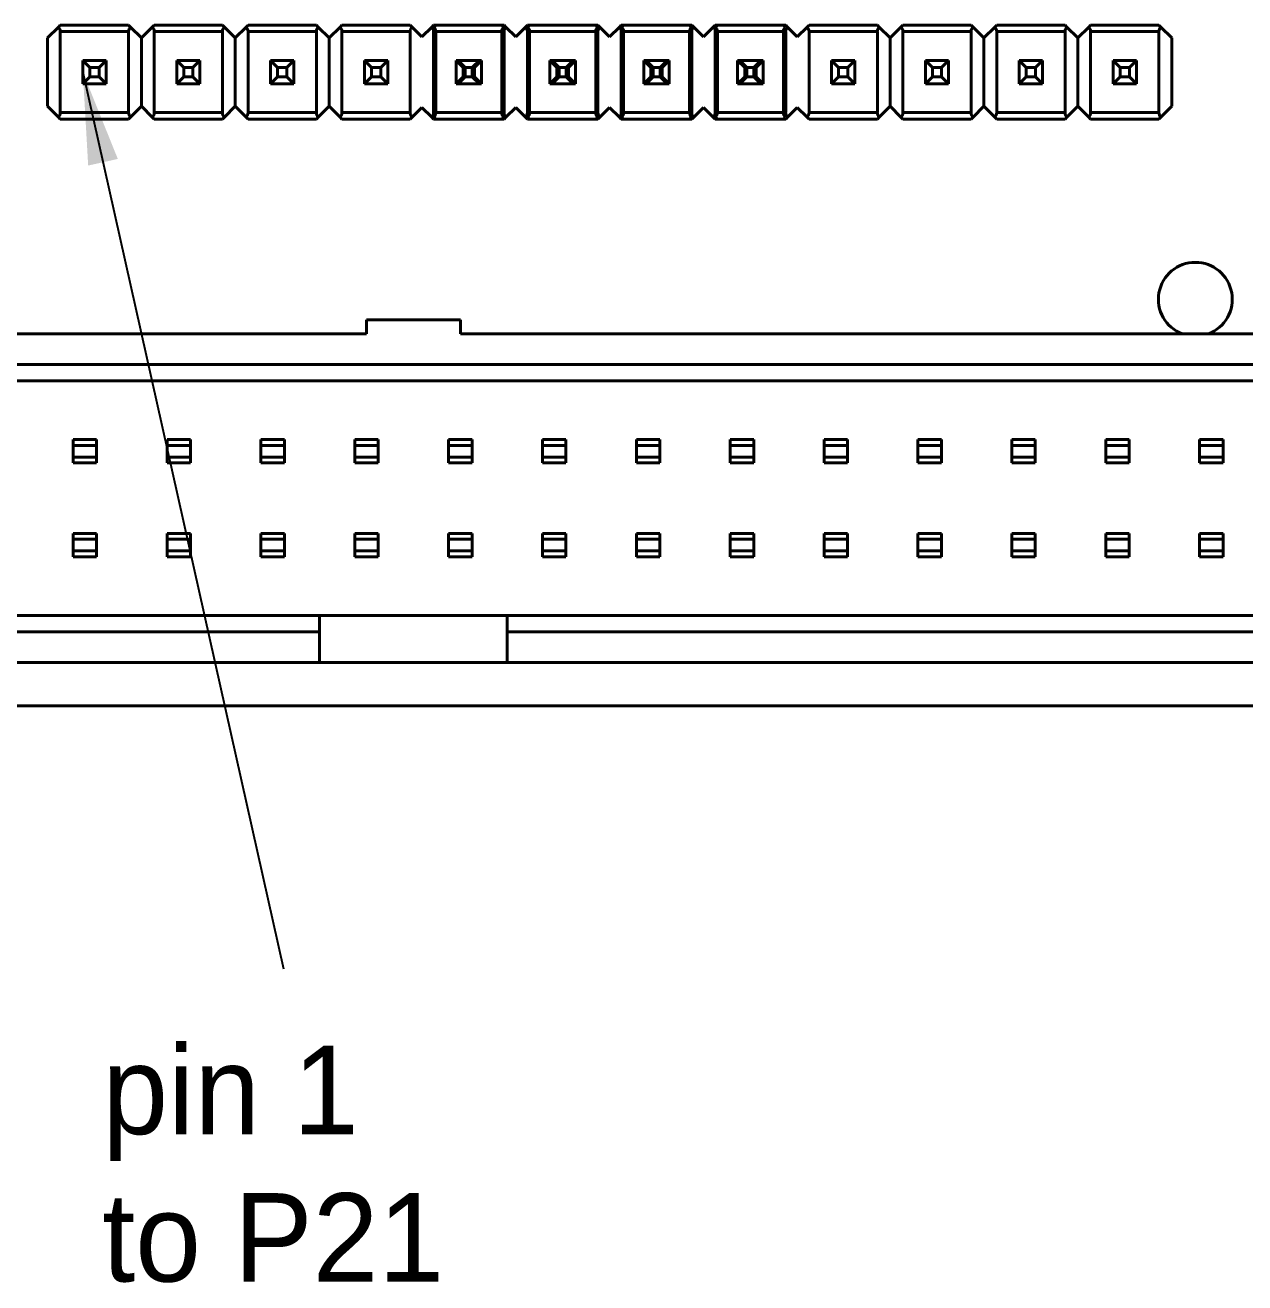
# Model space of a CAD drawing. Header units: millimetres. Extents: x 15 to 292, y 5 to 205.
# Drawn here: x 224.97 to 257.98, y 76.99 to 111.02 of the extents above; entities that cross this region are included whole.
import ezdxf

# ---------------------------------------------------------------- set-up
doc = ezdxf.new("R2010")
doc.units = ezdxf.units.MM
doc.layers.add('Annotations', color=7, linetype='Continuous')
doc.layers.add('Geometries', color=7, linetype='Continuous')
doc.dimstyles.new('ISO-25', dxfattribs={"dimtxt": 2.5, "dimasz": 2.5, "dimexe": 1.25, "dimexo": 0.625, "dimtad": 1, "dimtxsty": 'Standard', "dimcen": 2.5, "dimadec": 0, "dimazin": 0, "dimtfac": 1, "dimtmove": 0, "dimatfit": 3, "dimfxl": 1, "dimarcsym": 0})

msp = doc.modelspace()

# ---------------------------------------------------------------- linework, layer by layer
at = {"layer": 'Geometries', "linetype": 'Continuous', "lineweight": 40}
for p, q in [((225.875, 110.972), (225.58, 110.678)), ((225.926, 111.023), (225.875, 110.972)), ((227.775, 111.023), (225.926, 111.023)), ((227.825, 110.972), (227.775, 111.023)), ((227.825, 110.972), (228.12, 110.678)), ((228.12, 110.678), (228.415, 110.972)), ((228.415, 110.972), (228.466, 111.023)), ((228.466, 111.023), (230.315, 111.023)), ((230.315, 111.023), (230.365, 110.972)), ((230.66, 110.678), (230.365, 110.972)), ((230.66, 110.678), (230.955, 110.972)), ((230.955, 110.972), (231.006, 111.023)), ((231.006, 111.023), (232.855, 111.023)), ((232.855, 111.023), (232.905, 110.972)), ((233.2, 110.678), (232.905, 110.972)), ((233.2, 110.678), (233.495, 110.972)), ((233.495, 110.972), (233.546, 111.023)), ((233.546, 111.023), (235.395, 111.023)), ((235.395, 111.023), (235.445, 110.972)), ((235.71, 110.708), (235.445, 110.972)), ((235.975, 110.972), (235.71, 110.708)), ((236.026, 111.023), (235.975, 110.972)), ((237.875, 111.023), (236.026, 111.023)), ((236.035, 110.972), (236.086, 111.023)), ((236.086, 111.023), (237.935, 111.023)), ((237.925, 110.972), (237.875, 111.023)), ((237.935, 111.023), (237.985, 110.972)), ((238.25, 110.708), (237.985, 110.972)), ((238.25, 110.708), (238.515, 110.972)), ((238.515, 110.972), (238.566, 111.023)), ((238.566, 111.023), (240.415, 111.023)), ((238.575, 110.972), (238.626, 111.023)), ((238.626, 111.023), (240.475, 111.023)), ((240.415, 111.023), (240.465, 110.972)), ((240.475, 111.023), (240.525, 110.972)), ((240.79, 110.708), (240.525, 110.972)), ((240.79, 110.708), (241.055, 110.972)), ((241.055, 110.972), (241.106, 111.023)), ((241.106, 111.023), (242.955, 111.023)), ((241.115, 110.972), (241.166, 111.023)), ((241.166, 111.023), (243.015, 111.023)), ((242.955, 111.023), (243.005, 110.972)), ((243.015, 111.023), (243.065, 110.972)), ((243.33, 110.708), (243.065, 110.972)), ((243.33, 110.708), (243.595, 110.972)), ((243.595, 110.972), (243.646, 111.023)), ((243.646, 111.023), (245.495, 111.023)), ((243.706, 111.023), (243.655, 110.972)), ((245.555, 111.023), (243.706, 111.023)), ((245.495, 111.023), (245.545, 110.972)), ((245.605, 110.972), (245.555, 111.023)), ((245.605, 110.972), (245.87, 110.708)), ((245.87, 110.708), (246.135, 110.972)), ((246.135, 110.972), (246.186, 111.023)), ((246.186, 111.023), (248.035, 111.023)), ((248.035, 111.023), (248.085, 110.972)), ((248.38, 110.678), (248.085, 110.972)), ((248.38, 110.678), (248.675, 110.972)), ((248.675, 110.972), (248.726, 111.023)), ((248.726, 111.023), (250.575, 111.023)), ((250.575, 111.023), (250.625, 110.972)), ((250.92, 110.678), (250.625, 110.972)), ((250.92, 110.678), (251.215, 110.972)), ((251.215, 110.972), (251.266, 111.023)), ((251.266, 111.023), (253.115, 111.023)), ((253.115, 111.023), (253.165, 110.972)), ((253.46, 110.678), (253.165, 110.972)), ((253.755, 110.972), (253.46, 110.678)), ((253.806, 111.023), (253.755, 110.972)), ((255.655, 111.023), (253.806, 111.023)), ((255.705, 110.972), (255.655, 111.023)), ((255.705, 110.972), (256, 110.678)), ((225.58, 110.678), (225.58, 108.828)), ((225.926, 110.85), (227.775, 110.85)), ((225.926, 108.656), (225.926, 110.85)), ((227.775, 110.85), (227.775, 108.656)), ((228.12, 110.678), (228.12, 108.828)), ((230.315, 110.85), (228.466, 110.85)), ((228.466, 110.85), (228.466, 108.656)), ((230.315, 108.656), (230.315, 110.85)), ((230.66, 110.678), (230.66, 108.828)), ((232.855, 110.85), (231.006, 110.85)), ((231.006, 110.85), (231.006, 108.656)), ((232.855, 108.656), (232.855, 110.85)), ((233.2, 110.678), (233.2, 108.828)), ((235.395, 110.85), (233.546, 110.85)), ((233.546, 110.85), (233.546, 108.656)), ((235.395, 108.656), (235.395, 110.85)), ((236.026, 110.85), (237.875, 110.85)), ((236.026, 108.656), (236.026, 110.85)), ((237.935, 110.85), (236.086, 110.85)), ((236.086, 110.85), (236.086, 108.656)), ((237.875, 110.85), (237.875, 108.656)), ((237.935, 108.656), (237.935, 110.85)), ((238.566, 110.85), (238.566, 108.656)), ((240.415, 110.85), (238.566, 110.85)), ((240.475, 110.85), (238.626, 110.85)), ((238.626, 110.85), (238.626, 108.656)), ((240.415, 108.656), (240.415, 110.85)), ((240.475, 108.656), (240.475, 110.85)), ((242.955, 110.85), (241.106, 110.85)), ((241.106, 110.85), (241.106, 108.656)), ((243.015, 110.85), (241.166, 110.85)), ((241.166, 110.85), (241.166, 108.656)), ((242.955, 108.656), (242.955, 110.85)), ((243.015, 108.656), (243.015, 110.85)), ((245.495, 110.85), (243.646, 110.85)), ((243.646, 110.85), (243.646, 108.656)), ((243.706, 110.85), (245.555, 110.85)), ((243.706, 108.656), (243.706, 110.85)), ((245.495, 108.656), (245.495, 110.85)), ((245.555, 110.85), (245.555, 108.656)), ((248.035, 110.85), (246.186, 110.85)), ((246.186, 110.85), (246.186, 108.656)), ((248.035, 108.656), (248.035, 110.85)), ((248.38, 110.678), (248.38, 108.828)), ((250.575, 110.85), (248.726, 110.85)), ((248.726, 110.85), (248.726, 108.656)), ((250.575, 108.656), (250.575, 110.85)), ((250.92, 110.678), (250.92, 108.828)), ((253.115, 110.85), (251.266, 110.85)), ((251.266, 110.85), (251.266, 108.656)), ((253.115, 108.656), (253.115, 110.85)), ((253.46, 108.828), (253.46, 110.678)), ((253.806, 110.85), (255.655, 110.85)), ((253.806, 108.656), (253.806, 110.85)), ((255.655, 110.85), (255.655, 108.656)), ((256, 108.828), (256, 110.678)), ((226.535, 110.068), (226.535, 110.068)), ((226.535, 110.068), (226.535, 110.068)), ((226.535, 110.068), (226.535, 109.438)), ((227.165, 110.068), (226.535, 110.068)), ((226.725, 109.878), (226.535, 110.068)), ((227.165, 110.068), (226.975, 109.878)), ((227.165, 110.068), (227.165, 110.068)), ((227.165, 110.068), (227.165, 110.068)), ((227.165, 109.438), (227.165, 110.068)), ((229.075, 110.068), (229.075, 110.068)), ((229.075, 110.068), (229.075, 110.068)), ((229.075, 110.068), (229.075, 109.438)), ((229.075, 110.068), (229.705, 110.068)), ((229.265, 109.878), (229.075, 110.068)), ((229.705, 110.068), (229.515, 109.878)), ((229.705, 110.068), (229.705, 110.068)), ((229.705, 109.438), (229.705, 110.068)), ((231.615, 110.068), (231.615, 110.068)), ((231.615, 110.068), (231.615, 110.068)), ((231.615, 110.068), (231.615, 109.438)), ((232.245, 110.068), (231.615, 110.068)), ((231.805, 109.878), (231.615, 110.068)), ((232.245, 110.068), (232.055, 109.878)), ((232.245, 110.068), (232.245, 110.068)), ((232.245, 110.068), (232.245, 110.068)), ((232.245, 109.438), (232.245, 110.068)), ((234.155, 110.068), (234.155, 110.068)), ((234.155, 110.068), (234.155, 110.068)), ((234.155, 110.068), (234.155, 109.438)), ((234.155, 110.068), (234.471, 110.068)), ((234.345, 109.878), (234.155, 110.068)), ((234.471, 110.068), (234.785, 110.068)), ((234.471, 110.068), (234.471, 110.068)), ((234.785, 110.068), (234.595, 109.878)), ((234.785, 110.068), (234.785, 110.068)), ((234.785, 109.438), (234.785, 110.068)), ((236.635, 110.068), (236.635, 110.068)), ((236.635, 110.068), (236.635, 110.068)), ((236.635, 110.068), (236.635, 109.438)), ((236.695, 110.068), (236.635, 110.068)), ((236.825, 109.878), (236.635, 110.068)), ((236.695, 110.068), (236.695, 110.068)), ((237.265, 110.068), (236.695, 110.068)), ((236.695, 110.068), (236.695, 110.068)), ((236.695, 110.068), (236.695, 110.068)), ((236.695, 110.068), (237.265, 110.068)), ((236.885, 109.878), (236.695, 110.068)), ((237.265, 110.068), (237.075, 109.878)), ((237.325, 110.068), (237.135, 109.878)), ((237.265, 110.068), (237.265, 110.068)), ((237.265, 110.068), (237.265, 110.068)), ((237.265, 110.068), (237.265, 110.068)), ((237.265, 110.068), (237.265, 110.068)), ((237.265, 110.068), (237.265, 110.068)), ((237.265, 110.068), (237.325, 110.068)), ((237.325, 110.068), (237.325, 110.068)), ((237.325, 110.068), (237.325, 110.068)), ((237.325, 109.438), (237.325, 110.068)), ((239.175, 110.068), (239.175, 110.068)), ((239.175, 110.068), (239.175, 110.068)), ((239.175, 110.068), (239.175, 109.438)), ((239.175, 110.068), (239.235, 110.068)), ((239.365, 109.878), (239.175, 110.068)), ((239.235, 110.068), (239.551, 110.068)), ((239.235, 110.068), (239.235, 110.068)), ((239.235, 110.068), (239.235, 110.068)), ((239.235, 110.068), (239.491, 110.068)), ((239.425, 109.878), (239.235, 110.068)), ((239.491, 110.068), (239.491, 110.068)), ((239.491, 110.068), (239.805, 110.068)), ((239.551, 110.068), (239.551, 110.068)), ((239.551, 110.068), (239.805, 110.068)), ((239.805, 110.068), (239.615, 109.878)), ((239.865, 110.068), (239.675, 109.878)), ((239.805, 110.068), (239.805, 110.068)), ((239.805, 110.068), (239.805, 110.068)), ((239.805, 110.068), (239.865, 110.068)), ((239.805, 110.068), (239.805, 110.068)), ((239.865, 110.068), (239.865, 110.068)), ((239.865, 109.438), (239.865, 110.068)), ((241.715, 110.068), (241.715, 109.438)), ((241.775, 110.068), (241.715, 110.068)), ((241.905, 109.878), (241.715, 110.068)), ((241.715, 110.068), (241.715, 110.068)), ((241.715, 110.068), (241.715, 110.068)), ((241.775, 110.068), (241.775, 110.068)), ((242.345, 110.068), (241.775, 110.068)), ((241.775, 110.068), (241.775, 110.068)), ((241.775, 110.068), (241.775, 110.068)), ((241.775, 110.068), (242.345, 110.068)), ((241.965, 109.878), (241.775, 110.068)), ((242.345, 110.068), (242.155, 109.878)), ((242.405, 110.068), (242.215, 109.878)), ((242.345, 110.068), (242.345, 110.068)), ((242.345, 110.068), (242.345, 110.068)), ((242.345, 110.068), (242.345, 110.068)), ((242.345, 110.068), (242.345, 110.068)), ((242.345, 110.068), (242.345, 110.068)), ((242.345, 110.068), (242.405, 110.068)), ((242.405, 110.068), (242.405, 110.068)), ((242.405, 109.438), (242.405, 110.068)), ((244.255, 110.068), (244.255, 110.068)), ((244.255, 110.068), (244.255, 110.068)), ((244.255, 110.068), (244.255, 109.438)), ((244.255, 110.068), (244.315, 110.068)), ((244.445, 109.878), (244.255, 110.068)), ((244.315, 110.068), (244.315, 110.068)), ((244.315, 110.068), (244.315, 110.068)), ((244.315, 110.068), (244.315, 110.068)), ((244.315, 110.068), (244.571, 110.068)), ((244.315, 110.068), (244.885, 110.068)), ((244.315, 110.068), (244.505, 109.878)), ((244.571, 110.068), (244.885, 110.068)), ((244.571, 110.068), (244.571, 110.068)), ((244.885, 110.068), (244.695, 109.878)), ((244.755, 109.878), (244.945, 110.068)), ((244.885, 110.068), (244.885, 110.068)), ((244.885, 110.068), (244.945, 110.068)), ((244.885, 110.068), (244.885, 110.068)), ((244.945, 110.068), (244.945, 110.068)), ((244.945, 110.068), (244.945, 109.438)), ((247.425, 110.068), (246.795, 110.068)), ((246.985, 109.878), (246.795, 110.068)), ((246.795, 110.068), (246.795, 110.068)), ((246.795, 110.068), (246.795, 110.068)), ((246.795, 110.068), (246.795, 109.438)), ((247.425, 110.068), (247.235, 109.878)), ((247.425, 110.068), (247.425, 110.068)), ((247.425, 110.068), (247.425, 110.068)), ((247.425, 109.438), (247.425, 110.068)), ((249.335, 110.068), (249.335, 110.068)), ((249.335, 110.068), (249.335, 110.068)), ((249.335, 110.068), (249.651, 110.068)), ((249.525, 109.878), (249.335, 110.068)), ((249.335, 110.068), (249.335, 109.438)), ((249.651, 110.068), (249.651, 110.068)), ((249.651, 110.068), (249.965, 110.068)), ((249.965, 110.068), (249.775, 109.878)), ((249.965, 110.068), (249.965, 110.068)), ((249.965, 109.438), (249.965, 110.068)), ((251.875, 110.068), (251.875, 110.068)), ((251.875, 110.068), (251.875, 110.068)), ((252.505, 110.068), (251.875, 110.068)), ((252.065, 109.878), (251.875, 110.068)), ((251.875, 110.068), (251.875, 109.438)), ((252.505, 110.068), (252.315, 109.878)), ((252.505, 110.068), (252.505, 110.068)), ((252.505, 110.068), (252.505, 110.068)), ((252.505, 109.438), (252.505, 110.068)), ((254.415, 110.068), (254.605, 109.878)), ((254.415, 109.438), (254.415, 110.068)), ((254.415, 110.068), (255.045, 110.068)), ((254.415, 110.068), (254.415, 110.068)), ((254.415, 110.068), (254.415, 110.068)), ((254.855, 109.878), (255.045, 110.068)), ((255.045, 110.068), (255.045, 109.438)), ((255.045, 110.068), (255.045, 110.068)), ((226.725, 109.628), (226.535, 109.438)), ((226.725, 109.878), (226.975, 109.878)), ((226.725, 109.628), (226.725, 109.878)), ((226.975, 109.628), (226.725, 109.628)), ((226.975, 109.878), (226.975, 109.628)), ((226.975, 109.628), (227.165, 109.438)), ((229.265, 109.628), (229.075, 109.438)), ((229.265, 109.628), (229.265, 109.878)), ((229.265, 109.878), (229.515, 109.878)), ((229.515, 109.628), (229.265, 109.628)), ((229.515, 109.878), (229.515, 109.628)), ((229.515, 109.628), (229.705, 109.438)), ((231.805, 109.628), (231.615, 109.438)), ((231.805, 109.878), (232.055, 109.878)), ((231.805, 109.628), (231.805, 109.878)), ((232.055, 109.628), (231.805, 109.628)), ((232.055, 109.878), (232.055, 109.628)), ((232.055, 109.628), (232.245, 109.438)), ((234.345, 109.628), (234.155, 109.438)), ((234.345, 109.878), (234.595, 109.878)), ((234.345, 109.628), (234.345, 109.878)), ((234.595, 109.628), (234.345, 109.628)), ((234.595, 109.878), (234.595, 109.628)), ((234.595, 109.628), (234.785, 109.438)), ((236.825, 109.628), (236.635, 109.438)), ((236.885, 109.628), (236.695, 109.438)), ((236.825, 109.628), (236.825, 109.878)), ((236.825, 109.878), (237.075, 109.878)), ((237.075, 109.628), (236.825, 109.628)), ((236.885, 109.628), (236.885, 109.878)), ((236.885, 109.878), (237.135, 109.878)), ((237.135, 109.628), (236.885, 109.628)), ((237.075, 109.878), (237.075, 109.628)), ((237.075, 109.628), (237.265, 109.438)), ((237.135, 109.878), (237.135, 109.628)), ((237.135, 109.628), (237.325, 109.438)), ((239.365, 109.628), (239.175, 109.438)), ((239.425, 109.628), (239.235, 109.438)), ((239.365, 109.878), (239.615, 109.878)), ((239.365, 109.628), (239.365, 109.878)), ((239.615, 109.628), (239.365, 109.628)), ((239.425, 109.878), (239.675, 109.878)), ((239.425, 109.628), (239.425, 109.878)), ((239.675, 109.628), (239.425, 109.628)), ((239.615, 109.878), (239.615, 109.628)), ((239.615, 109.628), (239.805, 109.438)), ((239.675, 109.878), (239.675, 109.628)), ((239.675, 109.628), (239.865, 109.438)), ((241.905, 109.628), (241.715, 109.438)), ((241.965, 109.628), (241.775, 109.438)), ((241.905, 109.628), (241.905, 109.878)), ((241.905, 109.878), (242.155, 109.878)), ((242.155, 109.628), (241.905, 109.628)), ((241.965, 109.628), (241.965, 109.878)), ((241.965, 109.878), (242.215, 109.878)), ((242.215, 109.628), (241.965, 109.628)), ((242.155, 109.878), (242.155, 109.628)), ((242.155, 109.628), (242.345, 109.438)), ((242.215, 109.878), (242.215, 109.628)), ((242.215, 109.628), (242.405, 109.438)), ((244.445, 109.628), (244.255, 109.438)), ((244.315, 109.438), (244.505, 109.628)), ((244.445, 109.628), (244.445, 109.878)), ((244.445, 109.878), (244.695, 109.878)), ((244.695, 109.628), (244.445, 109.628)), ((244.755, 109.878), (244.505, 109.878)), ((244.505, 109.878), (244.505, 109.628)), ((244.505, 109.628), (244.755, 109.628)), ((244.695, 109.878), (244.695, 109.628)), ((244.695, 109.628), (244.885, 109.438)), ((244.755, 109.628), (244.755, 109.878)), ((244.945, 109.438), (244.755, 109.628)), ((246.985, 109.628), (246.795, 109.438)), ((246.985, 109.628), (246.985, 109.878)), ((246.985, 109.878), (247.235, 109.878)), ((247.235, 109.628), (246.985, 109.628)), ((247.235, 109.878), (247.235, 109.628)), ((247.235, 109.628), (247.425, 109.438)), ((249.525, 109.628), (249.335, 109.438)), ((249.525, 109.878), (249.775, 109.878)), ((249.525, 109.628), (249.525, 109.878)), ((249.775, 109.628), (249.525, 109.628)), ((249.775, 109.878), (249.775, 109.628)), ((249.775, 109.628), (249.965, 109.438)), ((252.065, 109.628), (251.875, 109.438)), ((252.065, 109.878), (252.315, 109.878)), ((252.065, 109.628), (252.065, 109.878)), ((252.315, 109.628), (252.065, 109.628)), ((252.315, 109.878), (252.315, 109.628)), ((252.315, 109.628), (252.505, 109.438)), ((254.415, 109.438), (254.605, 109.628)), ((254.855, 109.878), (254.605, 109.878)), ((254.605, 109.878), (254.605, 109.628)), ((254.605, 109.628), (254.855, 109.628)), ((254.855, 109.628), (254.855, 109.878)), ((255.045, 109.438), (254.855, 109.628)), ((226.535, 109.438), (226.535, 109.438)), ((226.535, 109.438), (226.535, 109.438)), ((226.535, 109.438), (227.165, 109.438)), ((227.165, 109.438), (227.165, 109.438)), ((227.165, 109.438), (227.165, 109.438)), ((229.075, 109.438), (229.075, 109.438)), ((229.075, 109.438), (229.075, 109.438)), ((229.075, 109.438), (229.705, 109.438)), ((229.705, 109.438), (229.705, 109.438)), ((231.615, 109.438), (231.615, 109.438)), ((231.615, 109.438), (231.615, 109.438)), ((231.615, 109.438), (232.245, 109.438)), ((232.245, 109.438), (232.245, 109.438)), ((232.245, 109.438), (232.245, 109.438)), ((234.155, 109.438), (234.155, 109.438)), ((234.155, 109.438), (234.155, 109.438)), ((234.155, 109.438), (234.785, 109.438)), ((234.785, 109.438), (234.785, 109.438)), ((236.635, 109.438), (236.635, 109.438)), ((236.635, 109.438), (236.635, 109.438)), ((236.635, 109.438), (236.695, 109.438)), ((236.695, 109.438), (237.265, 109.438)), ((236.695, 109.438), (237.265, 109.438)), ((236.695, 109.438), (236.695, 109.438)), ((237.265, 109.438), (237.325, 109.438)), ((237.265, 109.438), (237.265, 109.438)), ((237.265, 109.438), (237.265, 109.438)), ((237.265, 109.438), (237.265, 109.438)), ((237.265, 109.438), (237.265, 109.438)), ((237.325, 109.438), (237.325, 109.438)), ((237.325, 109.438), (237.325, 109.438)), ((239.175, 109.438), (239.175, 109.438)), ((239.175, 109.438), (239.175, 109.438)), ((239.175, 109.438), (239.235, 109.438)), ((239.235, 109.438), (239.805, 109.438)), ((239.235, 109.438), (239.235, 109.438)), ((239.235, 109.438), (239.235, 109.438)), ((239.235, 109.438), (239.235, 109.438)), ((239.235, 109.438), (239.805, 109.438)), ((239.805, 109.438), (239.805, 109.438)), ((239.805, 109.438), (239.865, 109.438)), ((239.805, 109.438), (239.805, 109.438)), ((239.805, 109.438), (239.805, 109.438)), ((239.805, 109.438), (239.805, 109.438)), ((239.865, 109.438), (239.865, 109.438)), ((239.865, 109.438), (239.865, 109.438)), ((241.715, 109.438), (241.715, 109.438)), ((241.715, 109.438), (241.715, 109.438)), ((241.715, 109.438), (241.775, 109.438)), ((241.775, 109.438), (242.345, 109.438)), ((241.775, 109.438), (241.775, 109.438)), ((241.775, 109.438), (242.345, 109.438)), ((242.345, 109.438), (242.345, 109.438)), ((242.345, 109.438), (242.345, 109.438)), ((242.345, 109.438), (242.405, 109.438)), ((242.345, 109.438), (242.345, 109.438)), ((242.345, 109.438), (242.345, 109.438)), ((242.405, 109.438), (242.405, 109.438)), ((242.405, 109.438), (242.405, 109.438)), ((244.255, 109.438), (244.255, 109.438)), ((244.255, 109.438), (244.255, 109.438)), ((244.255, 109.438), (244.315, 109.438)), ((244.885, 109.438), (244.315, 109.438)), ((244.315, 109.438), (244.885, 109.438)), ((244.315, 109.438), (244.315, 109.438)), ((244.945, 109.438), (244.885, 109.438)), ((244.885, 109.438), (244.885, 109.438)), ((244.885, 109.438), (244.885, 109.438)), ((244.885, 109.438), (244.885, 109.438)), ((244.885, 109.438), (244.885, 109.438)), ((244.885, 109.438), (244.885, 109.438)), ((246.795, 109.438), (247.425, 109.438)), ((246.795, 109.438), (246.795, 109.438)), ((246.795, 109.438), (246.795, 109.438)), ((247.425, 109.438), (247.425, 109.438)), ((249.335, 109.438), (249.335, 109.438)), ((249.335, 109.438), (249.335, 109.438)), ((249.335, 109.438), (249.965, 109.438)), ((249.965, 109.438), (249.965, 109.438)), ((249.965, 109.438), (249.965, 109.438)), ((251.875, 109.438), (251.875, 109.438)), ((251.875, 109.438), (251.875, 109.438)), ((251.875, 109.438), (252.505, 109.438)), ((252.505, 109.438), (252.505, 109.438)), ((254.415, 109.438), (254.415, 109.438)), ((254.415, 109.438), (254.415, 109.438)), ((255.045, 109.438), (254.415, 109.438)), ((225.58, 108.828), (225.875, 108.534)), ((227.775, 108.656), (225.926, 108.656)), ((227.825, 108.534), (228.12, 108.828)), ((228.415, 108.534), (228.12, 108.828)), ((228.466, 108.656), (230.315, 108.656)), ((230.66, 108.828), (230.365, 108.534)), ((230.955, 108.534), (230.66, 108.828)), ((231.006, 108.656), (232.855, 108.656)), ((233.2, 108.828), (232.905, 108.534)), ((233.495, 108.534), (233.2, 108.828)), ((233.546, 108.656), (235.395, 108.656)), ((235.71, 108.798), (235.445, 108.534)), ((235.71, 108.798), (235.975, 108.534)), ((237.875, 108.656), (236.026, 108.656)), ((236.086, 108.656), (237.935, 108.656)), ((238.25, 108.798), (237.985, 108.534)), ((238.515, 108.534), (238.25, 108.798)), ((238.566, 108.656), (240.415, 108.656)), ((238.626, 108.656), (240.475, 108.656)), ((240.79, 108.798), (240.525, 108.534)), ((241.055, 108.534), (240.79, 108.798)), ((241.106, 108.656), (242.955, 108.656)), ((241.166, 108.656), (243.015, 108.656)), ((243.33, 108.798), (243.065, 108.534)), ((243.595, 108.534), (243.33, 108.798)), ((243.646, 108.656), (245.495, 108.656)), ((245.555, 108.656), (243.706, 108.656)), ((245.605, 108.534), (245.87, 108.798)), ((246.135, 108.534), (245.87, 108.798)), ((246.186, 108.656), (248.035, 108.656)), ((248.38, 108.828), (248.085, 108.534)), ((248.675, 108.534), (248.38, 108.828)), ((248.726, 108.656), (250.575, 108.656)), ((250.92, 108.828), (250.625, 108.534)), ((251.215, 108.534), (250.92, 108.828)), ((251.266, 108.656), (253.115, 108.656)), ((253.46, 108.828), (253.165, 108.534)), ((253.46, 108.828), (253.755, 108.534)), ((255.655, 108.656), (253.806, 108.656)), ((255.705, 108.534), (256, 108.828)), ((225.875, 108.534), (225.926, 108.483)), ((225.926, 108.483), (227.775, 108.483)), ((227.775, 108.483), (227.825, 108.534)), ((228.466, 108.483), (228.415, 108.534)), ((230.315, 108.483), (228.466, 108.483)), ((230.365, 108.534), (230.315, 108.483)), ((231.006, 108.483), (230.955, 108.534)), ((232.855, 108.483), (231.006, 108.483)), ((232.905, 108.534), (232.855, 108.483)), ((233.546, 108.483), (233.495, 108.534)), ((235.395, 108.483), (233.546, 108.483)), ((235.445, 108.534), (235.395, 108.483)), ((235.975, 108.534), (236.026, 108.483)), ((236.026, 108.483), (237.875, 108.483)), ((236.086, 108.483), (236.035, 108.534)), ((237.935, 108.483), (236.086, 108.483)), ((237.875, 108.483), (237.925, 108.534)), ((237.985, 108.534), (237.935, 108.483)), ((238.566, 108.483), (238.515, 108.534)), ((240.415, 108.483), (238.566, 108.483)), ((238.626, 108.483), (238.575, 108.534)), ((240.475, 108.483), (238.626, 108.483)), ((240.465, 108.534), (240.415, 108.483)), ((240.525, 108.534), (240.475, 108.483)), ((241.106, 108.483), (241.055, 108.534)), ((242.955, 108.483), (241.106, 108.483)), ((241.166, 108.483), (241.115, 108.534)), ((243.015, 108.483), (241.166, 108.483)), ((243.005, 108.534), (242.955, 108.483)), ((243.065, 108.534), (243.015, 108.483)), ((243.646, 108.483), (243.595, 108.534)), ((245.495, 108.483), (243.646, 108.483)), ((243.655, 108.534), (243.706, 108.483)), ((243.706, 108.483), (245.555, 108.483)), ((245.545, 108.534), (245.495, 108.483)), ((245.555, 108.483), (245.605, 108.534)), ((246.186, 108.483), (246.135, 108.534)), ((248.035, 108.483), (246.186, 108.483)), ((248.085, 108.534), (248.035, 108.483)), ((248.726, 108.483), (248.675, 108.534)), ((250.575, 108.483), (248.726, 108.483)), ((250.625, 108.534), (250.575, 108.483)), ((251.266, 108.483), (251.215, 108.534)), ((253.115, 108.483), (251.266, 108.483)), ((253.165, 108.534), (253.115, 108.483)), ((253.755, 108.534), (253.806, 108.483)), ((253.806, 108.483), (255.655, 108.483)), ((255.655, 108.483), (255.705, 108.534)), ((236.751, 103.05), (234.211, 103.05)), ((234.211, 103.05), (234.211, 102.669)), ((236.751, 102.669), (236.751, 103.05)), ((234.211, 102.669), (209.446, 102.669)), ((256.288, 102.669), (236.751, 102.669)), ((256.992, 102.669), (256.288, 102.669)), ((261.516, 102.669), (256.992, 102.669)), ((261.961, 101.844), (209.002, 101.844)), ((261.516, 101.399), (209.446, 101.399)), ((226.274, 99.653), (226.274, 99.812)), ((226.909, 99.812), (226.274, 99.812)), ((226.909, 99.812), (226.909, 99.653)), ((228.814, 99.653), (228.814, 99.812)), ((229.449, 99.812), (228.814, 99.812)), ((229.449, 99.812), (229.449, 99.653)), ((231.354, 99.653), (231.354, 99.812)), ((231.989, 99.812), (231.354, 99.812)), ((231.989, 99.812), (231.989, 99.653)), ((233.894, 99.653), (233.894, 99.812)), ((234.529, 99.812), (233.894, 99.812)), ((234.529, 99.812), (234.529, 99.653)), ((236.434, 99.653), (236.434, 99.812)), ((237.069, 99.812), (236.434, 99.812)), ((237.069, 99.812), (237.069, 99.653)), ((238.974, 99.653), (238.974, 99.812)), ((239.609, 99.812), (238.974, 99.812)), ((239.609, 99.812), (239.609, 99.653)), ((241.514, 99.653), (241.514, 99.812)), ((242.149, 99.812), (241.514, 99.812)), ((242.149, 99.812), (242.149, 99.653)), ((244.054, 99.653), (244.054, 99.812)), ((244.689, 99.812), (244.054, 99.812)), ((244.689, 99.812), (244.689, 99.653)), ((246.594, 99.653), (246.594, 99.812)), ((247.229, 99.812), (246.594, 99.812)), ((247.229, 99.812), (247.229, 99.653)), ((249.134, 99.653), (249.134, 99.812)), ((249.769, 99.812), (249.134, 99.812)), ((249.769, 99.812), (249.769, 99.653)), ((251.674, 99.653), (251.674, 99.812)), ((252.309, 99.812), (251.674, 99.812)), ((252.309, 99.812), (252.309, 99.653)), ((254.214, 99.653), (254.214, 99.812)), ((254.849, 99.812), (254.214, 99.812)), ((254.849, 99.812), (254.849, 99.653)), ((256.754, 99.653), (256.754, 99.812)), ((257.389, 99.812), (256.754, 99.812)), ((257.389, 99.812), (257.389, 99.653)), ((226.274, 99.335), (226.274, 99.653)), ((226.909, 99.653), (226.274, 99.653)), ((226.909, 99.653), (226.909, 99.335)), ((228.814, 99.335), (228.814, 99.653)), ((229.449, 99.653), (228.814, 99.653)), ((229.449, 99.653), (229.449, 99.335)), ((231.354, 99.335), (231.354, 99.653)), ((231.989, 99.653), (231.354, 99.653)), ((231.989, 99.653), (231.989, 99.335)), ((233.894, 99.335), (233.894, 99.653)), ((234.529, 99.653), (233.894, 99.653)), ((234.529, 99.653), (234.529, 99.335)), ((236.434, 99.335), (236.434, 99.653)), ((237.069, 99.653), (236.434, 99.653)), ((237.069, 99.653), (237.069, 99.335)), ((238.974, 99.335), (238.974, 99.653)), ((239.609, 99.653), (238.974, 99.653)), ((239.609, 99.653), (239.609, 99.335)), ((241.514, 99.335), (241.514, 99.653)), ((242.149, 99.653), (241.514, 99.653)), ((242.149, 99.653), (242.149, 99.335)), ((244.054, 99.335), (244.054, 99.653)), ((244.689, 99.653), (244.054, 99.653)), ((244.689, 99.653), (244.689, 99.335)), ((246.594, 99.335), (246.594, 99.653)), ((247.229, 99.653), (246.594, 99.653)), ((247.229, 99.653), (247.229, 99.335)), ((249.134, 99.335), (249.134, 99.653)), ((249.769, 99.653), (249.134, 99.653)), ((249.769, 99.653), (249.769, 99.335)), ((251.674, 99.335), (251.674, 99.653)), ((252.309, 99.653), (251.674, 99.653)), ((252.309, 99.653), (252.309, 99.335)), ((254.214, 99.335), (254.214, 99.653)), ((254.849, 99.653), (254.214, 99.653)), ((254.849, 99.653), (254.849, 99.335)), ((256.754, 99.335), (256.754, 99.653)), ((257.389, 99.653), (256.754, 99.653)), ((257.389, 99.653), (257.389, 99.335)), ((226.274, 99.177), (226.274, 99.335)), ((226.909, 99.335), (226.274, 99.335)), ((226.909, 99.177), (226.274, 99.177)), ((226.909, 99.335), (226.909, 99.177)), ((228.814, 99.177), (228.814, 99.335)), ((229.449, 99.335), (228.814, 99.335)), ((229.449, 99.177), (228.814, 99.177)), ((229.449, 99.335), (229.449, 99.177)), ((231.354, 99.177), (231.354, 99.335)), ((231.989, 99.335), (231.354, 99.335)), ((231.989, 99.177), (231.354, 99.177)), ((231.989, 99.335), (231.989, 99.177)), ((233.894, 99.177), (233.894, 99.335)), ((234.529, 99.335), (233.894, 99.335)), ((234.529, 99.177), (233.894, 99.177)), ((234.529, 99.335), (234.529, 99.177)), ((236.434, 99.177), (236.434, 99.335)), ((237.069, 99.335), (236.434, 99.335)), ((237.069, 99.177), (236.434, 99.177)), ((237.069, 99.335), (237.069, 99.177)), ((238.974, 99.177), (238.974, 99.335)), ((239.609, 99.335), (238.974, 99.335)), ((239.609, 99.177), (238.974, 99.177)), ((239.609, 99.335), (239.609, 99.177)), ((241.514, 99.177), (241.514, 99.335)), ((242.149, 99.335), (241.514, 99.335)), ((242.149, 99.177), (241.514, 99.177)), ((242.149, 99.335), (242.149, 99.177)), ((244.054, 99.177), (244.054, 99.335)), ((244.689, 99.335), (244.054, 99.335)), ((244.689, 99.177), (244.054, 99.177)), ((244.689, 99.335), (244.689, 99.177)), ((246.594, 99.177), (246.594, 99.335)), ((247.229, 99.335), (246.594, 99.335)), ((247.229, 99.177), (246.594, 99.177)), ((247.229, 99.335), (247.229, 99.177)), ((249.134, 99.177), (249.134, 99.335)), ((249.769, 99.335), (249.134, 99.335)), ((249.769, 99.177), (249.134, 99.177)), ((249.769, 99.335), (249.769, 99.177)), ((251.674, 99.177), (251.674, 99.335)), ((252.309, 99.335), (251.674, 99.335)), ((252.309, 99.177), (251.674, 99.177)), ((252.309, 99.335), (252.309, 99.177)), ((254.214, 99.177), (254.214, 99.335)), ((254.849, 99.335), (254.214, 99.335)), ((254.849, 99.177), (254.214, 99.177)), ((254.849, 99.335), (254.849, 99.177)), ((256.754, 99.177), (256.754, 99.335)), ((257.389, 99.335), (256.754, 99.335)), ((257.389, 99.177), (256.754, 99.177)), ((257.389, 99.335), (257.389, 99.177)), ((226.274, 97.113), (226.274, 97.272)), ((226.909, 97.272), (226.274, 97.272)), ((226.274, 96.795), (226.274, 97.113)), ((226.909, 97.113), (226.274, 97.113)), ((226.909, 97.272), (226.909, 97.113)), ((226.909, 97.113), (226.909, 96.795)), ((228.814, 97.113), (228.814, 97.272)), ((229.449, 97.272), (228.814, 97.272)), ((228.814, 96.795), (228.814, 97.113)), ((229.449, 97.113), (228.814, 97.113)), ((229.449, 97.272), (229.449, 97.113)), ((229.449, 97.113), (229.449, 96.795)), ((231.354, 97.113), (231.354, 97.272)), ((231.989, 97.272), (231.354, 97.272)), ((231.354, 96.795), (231.354, 97.113)), ((231.989, 97.113), (231.354, 97.113)), ((231.989, 97.272), (231.989, 97.113)), ((231.989, 97.113), (231.989, 96.795)), ((233.894, 97.113), (233.894, 97.272)), ((234.529, 97.272), (233.894, 97.272)), ((233.894, 96.795), (233.894, 97.113)), ((234.529, 97.113), (233.894, 97.113)), ((234.529, 97.272), (234.529, 97.113)), ((234.529, 97.113), (234.529, 96.795)), ((236.434, 97.113), (236.434, 97.272)), ((237.069, 97.272), (236.434, 97.272)), ((236.434, 96.795), (236.434, 97.113)), ((237.069, 97.113), (236.434, 97.113)), ((237.069, 97.272), (237.069, 97.113)), ((237.069, 97.113), (237.069, 96.795)), ((238.974, 97.113), (238.974, 97.272)), ((239.609, 97.272), (238.974, 97.272)), ((238.974, 96.795), (238.974, 97.113)), ((239.609, 97.113), (238.974, 97.113)), ((239.609, 97.272), (239.609, 97.113)), ((239.609, 97.113), (239.609, 96.795)), ((241.514, 97.113), (241.514, 97.272)), ((242.149, 97.272), (241.514, 97.272)), ((241.514, 96.795), (241.514, 97.113)), ((242.149, 97.113), (241.514, 97.113)), ((242.149, 97.272), (242.149, 97.113)), ((242.149, 97.113), (242.149, 96.795)), ((244.054, 97.113), (244.054, 97.272)), ((244.689, 97.272), (244.054, 97.272)), ((244.054, 96.795), (244.054, 97.113)), ((244.689, 97.113), (244.054, 97.113)), ((244.689, 97.272), (244.689, 97.113)), ((244.689, 97.113), (244.689, 96.795)), ((246.594, 97.113), (246.594, 97.272)), ((247.229, 97.272), (246.594, 97.272)), ((246.594, 96.795), (246.594, 97.113)), ((247.229, 97.113), (246.594, 97.113)), ((247.229, 97.272), (247.229, 97.113)), ((247.229, 97.113), (247.229, 96.795)), ((249.134, 97.113), (249.134, 97.272)), ((249.769, 97.272), (249.134, 97.272)), ((249.134, 96.795), (249.134, 97.113)), ((249.769, 97.113), (249.134, 97.113)), ((249.769, 97.272), (249.769, 97.113)), ((249.769, 97.113), (249.769, 96.795)), ((251.674, 97.113), (251.674, 97.272)), ((252.309, 97.272), (251.674, 97.272)), ((251.674, 96.795), (251.674, 97.113)), ((252.309, 97.113), (251.674, 97.113)), ((252.309, 97.272), (252.309, 97.113)), ((252.309, 97.113), (252.309, 96.795)), ((254.214, 97.113), (254.214, 97.272)), ((254.849, 97.272), (254.214, 97.272)), ((254.214, 96.795), (254.214, 97.113)), ((254.849, 97.113), (254.214, 97.113)), ((254.849, 97.272), (254.849, 97.113)), ((254.849, 97.113), (254.849, 96.795)), ((256.754, 97.113), (256.754, 97.272)), ((257.389, 97.272), (256.754, 97.272)), ((256.754, 96.795), (256.754, 97.113)), ((257.389, 97.113), (256.754, 97.113)), ((257.389, 97.272), (257.389, 97.113)), ((257.389, 97.113), (257.389, 96.795)), ((226.274, 96.637), (226.274, 96.795)), ((226.909, 96.795), (226.274, 96.795)), ((226.909, 96.795), (226.909, 96.637)), ((228.814, 96.637), (228.814, 96.795)), ((229.449, 96.795), (228.814, 96.795)), ((229.449, 96.795), (229.449, 96.637)), ((231.354, 96.637), (231.354, 96.795)), ((231.989, 96.795), (231.354, 96.795)), ((231.989, 96.795), (231.989, 96.637)), ((233.894, 96.637), (233.894, 96.795)), ((234.529, 96.795), (233.894, 96.795)), ((234.529, 96.795), (234.529, 96.637)), ((236.434, 96.637), (236.434, 96.795)), ((237.069, 96.795), (236.434, 96.795)), ((237.069, 96.795), (237.069, 96.637)), ((238.974, 96.637), (238.974, 96.795)), ((239.609, 96.795), (238.974, 96.795)), ((239.609, 96.795), (239.609, 96.637)), ((241.514, 96.637), (241.514, 96.795)), ((242.149, 96.795), (241.514, 96.795)), ((242.149, 96.795), (242.149, 96.637)), ((244.054, 96.637), (244.054, 96.795)), ((244.689, 96.795), (244.054, 96.795)), ((244.689, 96.795), (244.689, 96.637)), ((246.594, 96.637), (246.594, 96.795)), ((247.229, 96.795), (246.594, 96.795)), ((247.229, 96.795), (247.229, 96.637)), ((249.134, 96.637), (249.134, 96.795)), ((249.769, 96.795), (249.134, 96.795)), ((249.769, 96.795), (249.769, 96.637)), ((251.674, 96.637), (251.674, 96.795)), ((252.309, 96.795), (251.674, 96.795)), ((252.309, 96.795), (252.309, 96.637)), ((254.214, 96.637), (254.214, 96.795)), ((254.849, 96.795), (254.214, 96.795)), ((254.849, 96.795), (254.849, 96.637)), ((256.754, 96.637), (256.754, 96.795)), ((257.389, 96.795), (256.754, 96.795)), ((257.389, 96.795), (257.389, 96.637)), ((226.909, 96.637), (226.274, 96.637)), ((229.449, 96.637), (228.814, 96.637)), ((231.989, 96.637), (231.354, 96.637)), ((234.529, 96.637), (233.894, 96.637)), ((237.069, 96.637), (236.434, 96.637)), ((239.609, 96.637), (238.974, 96.637)), ((242.149, 96.637), (241.514, 96.637)), ((244.689, 96.637), (244.054, 96.637)), ((247.229, 96.637), (246.594, 96.637)), ((249.769, 96.637), (249.134, 96.637)), ((252.309, 96.637), (251.674, 96.637)), ((254.849, 96.637), (254.214, 96.637)), ((257.389, 96.637), (256.754, 96.637)), ((209.446, 95.049), (232.941, 95.049)), ((232.941, 95.049), (238.021, 95.049)), ((232.941, 95.049), (232.941, 94.605)), ((238.021, 94.605), (238.021, 95.049)), ((238.021, 95.049), (261.516, 95.049)), ((209.002, 94.605), (232.941, 94.605)), ((232.941, 93.779), (232.941, 94.605)), ((238.021, 94.605), (238.021, 93.779)), ((238.021, 94.605), (261.961, 94.605)), ((232.941, 93.779), (211.986, 93.779)), ((232.941, 93.779), (238.021, 93.779)), ((262.786, 93.779), (238.021, 93.779)), ((156.49, 92.605), (262.49, 92.605))]:
    msp.add_line(p, q, dxfattribs=at)
for centre, radius, start, end in [((225.753, 110.85), 0.173, 0.0003, 44.9996), ((227.947, 110.85), 0.173, 135.0001, 179.9999), ((228.293, 110.85), 0.173, 0.0001, 44.9999), ((230.487, 110.85), 0.173, 135.0004, 179.9997), ((230.833, 110.85), 0.173, 0.0001, 44.9999), ((233.027, 110.85), 0.173, 135.0004, 179.9997), ((233.373, 110.85), 0.173, 0.0001, 44.9999), ((235.567, 110.85), 0.173, 135.0004, 179.9997), ((235.853, 110.85), 0.173, 0.0003, 44.9996), ((235.913, 110.85), 0.173, 0.0001, 44.9999), ((238.047, 110.85), 0.173, 135.0001, 179.9999), ((238.107, 110.85), 0.173, 135.0004, 179.9997), ((238.393, 110.85), 0.173, 0.0001, 44.9999), ((238.453, 110.85), 0.173, 0.0001, 44.9999), ((240.587, 110.85), 0.173, 135.0004, 179.9997), ((240.647, 110.85), 0.173, 135.0004, 179.9997), ((240.933, 110.85), 0.173, 0.0001, 44.9999), ((240.993, 110.85), 0.173, 0.0001, 44.9999), ((243.127, 110.85), 0.173, 135.0004, 179.9997), ((243.187, 110.85), 0.173, 135.0004, 179.9997), ((243.473, 110.85), 0.173, 0.0001, 44.9999), ((243.533, 110.85), 0.173, 0.0003, 44.9996), ((245.667, 110.85), 0.173, 135.0004, 179.9997), ((245.727, 110.85), 0.173, 135.0001, 179.9999), ((246.013, 110.85), 0.173, 0.0001, 44.9999), ((248.207, 110.85), 0.173, 135.0004, 179.9997), ((248.553, 110.85), 0.173, 0.0001, 44.9999), ((250.747, 110.85), 0.173, 135.0004, 179.9997), ((251.093, 110.85), 0.173, 0.0001, 44.9999), ((253.287, 110.85), 0.173, 135.0004, 179.9997), ((253.633, 110.85), 0.173, 0.0003, 44.9996), ((255.827, 110.85), 0.173, 135.0001, 179.9999), ((225.753, 108.656), 0.173, 315.0001, 359.9999), ((227.947, 108.656), 0.173, 180.0003, 224.9996), ((228.293, 108.656), 0.173, 315.0004, 359.9997), ((230.487, 108.656), 0.173, 180.0001, 224.9999), ((230.833, 108.656), 0.173, 315.0004, 359.9997), ((233.027, 108.656), 0.173, 180.0001, 224.9999), ((233.373, 108.656), 0.173, 315.0004, 359.9997), ((235.567, 108.656), 0.173, 180.0001, 224.9999), ((235.853, 108.656), 0.173, 315.0001, 359.9999), ((235.913, 108.656), 0.173, 315.0004, 359.9997), ((238.047, 108.656), 0.173, 180.0003, 224.9996), ((238.107, 108.656), 0.173, 180.0001, 224.9999), ((238.393, 108.656), 0.173, 315.0004, 359.9997), ((238.453, 108.656), 0.173, 315.0004, 359.9997), ((240.587, 108.656), 0.173, 180.0001, 224.9999), ((240.647, 108.656), 0.173, 180.0001, 224.9999), ((240.933, 108.656), 0.173, 315.0004, 359.9997), ((240.993, 108.656), 0.173, 315.0004, 359.9997), ((243.127, 108.656), 0.173, 180.0001, 224.9999), ((243.187, 108.656), 0.173, 180.0001, 224.9999), ((243.473, 108.656), 0.173, 315.0004, 359.9997), ((243.533, 108.656), 0.173, 315.0001, 359.9999), ((245.667, 108.656), 0.173, 180.0001, 224.9999), ((245.727, 108.656), 0.173, 180.0003, 224.9996), ((246.013, 108.656), 0.173, 315.0004, 359.9997), ((248.207, 108.656), 0.173, 180.0001, 224.9999), ((248.553, 108.656), 0.173, 315.0004, 359.9997), ((250.747, 108.656), 0.173, 180.0001, 224.9999), ((251.093, 108.656), 0.173, 315.0004, 359.9997), ((253.287, 108.656), 0.173, 180.0001, 224.9999), ((253.633, 108.656), 0.173, 315.0001, 359.9999), ((255.827, 108.656), 0.173, 180.0003, 224.9996), ((256.64, 103.605), 1, 290.6097, 249.3903)]:
    msp.add_arc(centre, radius, start, end, dxfattribs=at)

# ---------------------------------------------------------------- texts
at = {"layer": 'Annotations', "linetype": 'Continuous', "lineweight": 15, "insert": (227.064, 80.2), "char_height": 1.79438, "width": 84.66672, "attachment_point": 4}
msp.add_mtext('{\\fSF-Mono-Regular-Extended.ttf|b0|i0|c0|p0;\\H1.333333x;pin 1\\Pto P21}', dxfattribs=at)

# ---------------------------------------------------------------- leaders
at = {"layer": 'Annotations', "linetype": 'Continuous', "lineweight": 15}
msp.add_leader([(226.535, 109.753), (231.967, 85.485)], dimstyle='ISO-25', dxfattribs=at)

doc.saveas('drawing.dxf')
